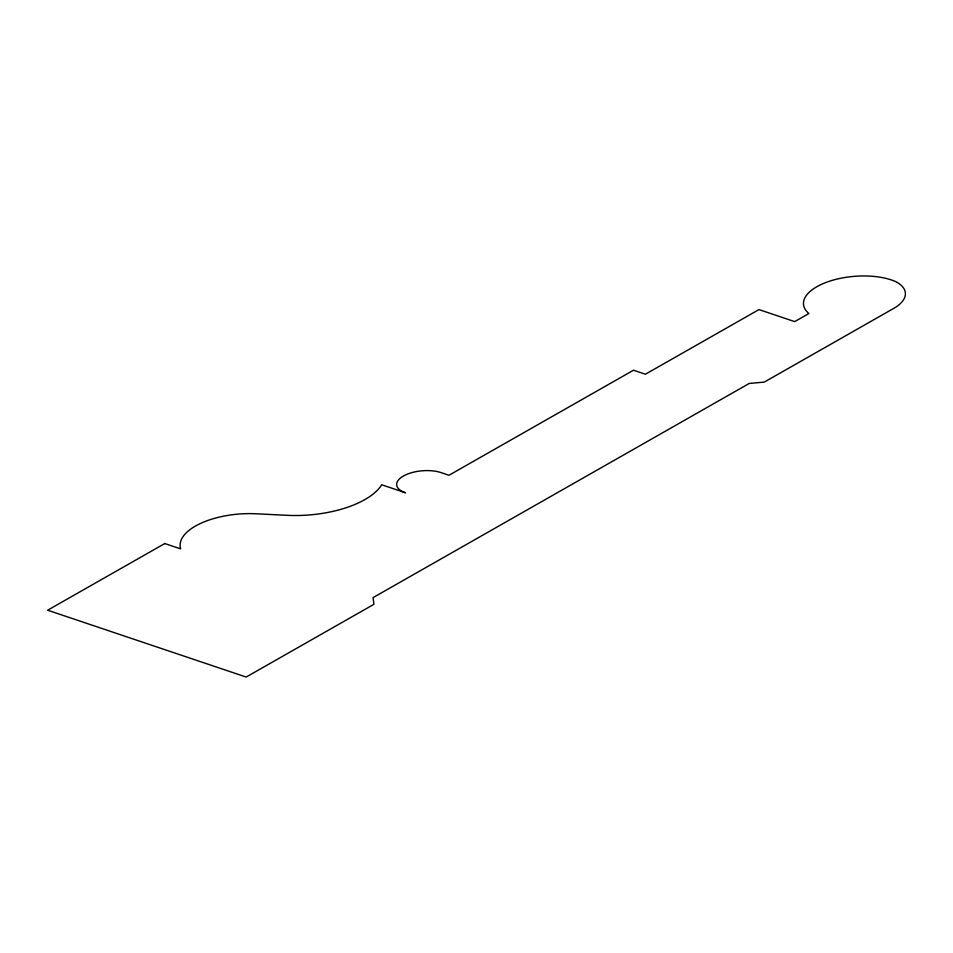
<?xml version="1.0" encoding="UTF-8"?>
<svg xmlns="http://www.w3.org/2000/svg" width="953" height="953" viewBox="0 0 953 953"><rect width="100%" height="100%" fill="white"/><g stroke="black" fill="none" stroke-linecap="round" stroke-linejoin="round"><path stroke-width="1.43" d="M164.762 543.544L47.65 610.206L246.16 677.047L373.91 604.321L373.064 597.614L749.225 383.463L764.27 382.105L892.02 309.368A46.768 20.942 -4.7 0 0 896.165 281.838A52.868 23.67 -4.7 0 0 827.121 282.04A52.868 23.67 -4.7 0 0 808.894 313.537L794.695 321.614L758.969 309.582L645.407 374.231L633.495 370.217L448.97 475.273L441.025 472.593A26.696 11.948 -4.7 0 0 403.429 476.012A26.696 11.948 -4.7 0 0 405.537 492.796L381.712 484.779A78.372 35.094 -4.7 0 1 287.187 515.323L255.916 513.774A60.909 27.268 -4.7 0 0 180.641 548.88L164.762 543.544"/></g></svg>
